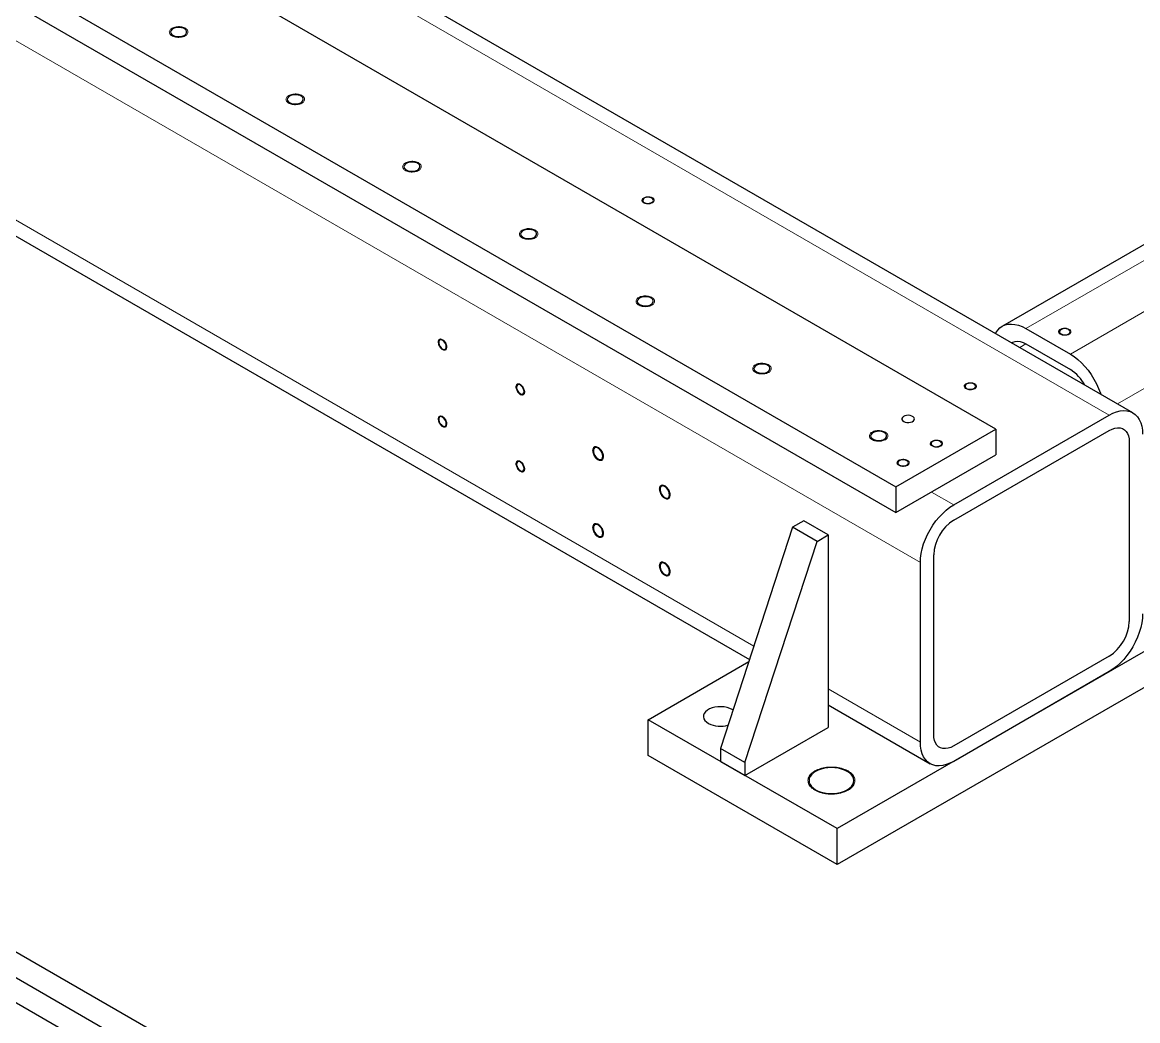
# Model space of a CAD drawing. Header units: millimetres. Extents: x 30 to 8380, y 30 to 5898.
# Drawn here: x 1686 to 2040.9, y 4391.7 to 4709.6 of the extents above; entities that cross this region are included whole.
import ezdxf

# ---------------------------------------------------------------- set-up
doc = ezdxf.new("R2010")
doc.units = ezdxf.units.MM
doc.header["$LTSCALE"] = 10

msp = doc.modelspace()

# ---------------------------------------------------------------- linework, layer by layer
at = {"color": 8, "linetype": 'Continuous', "lineweight": 18}
for p, q in [((412.5368818, 5519.330499), (2031.8114107, 4584.5432109)), ((352.4328054, 5472.385042), (1971.7073343, 4537.597754)), ((2034.4382612, 4588.0986892), (2263.3888816, 4720.269069)), ((1634.7709531, 4674.9491298), (1918.7166244, 4511.0307829)), ((2005.2949064, 4612.0969847), (2104.2898558, 4669.2455525)), ((2019.4370421, 4603.9329036), (2118.4319914, 4661.0814714)), ((2003.3255628, 4606.0596676), (2005.2959409, 4607.1971427)), ((1975.2428682, 4560.0509676), (1982.3139361, 4555.968927)), ((1942.3624029, 4497.3803655), (1971.7073343, 4480.4398972))]:
    msp.add_line(p, q, dxfattribs=at)
at = {"color": 7, "linetype": 'Continuous', "lineweight": 25}
for p, q in [((2039.3108012, 4585.2858317), (420.0362723, 5520.0731197)), ((1995.7489649, 4580.0542933), (383.5455038, 5510.7595408)), ((351.7256986, 5492.3903583), (1963.9291597, 4561.6851108)), ((351.7256986, 5484.2249502), (1963.9291597, 4553.5197027)), ((548.9571135, 5068.8120266), (2161.1605746, 4138.1067791)), ((548.9571135, 5060.6466184), (2161.1605746, 4129.941371)), ((2164.4173244, 4120.0706863), (545.1427955, 5054.8579743)), ((2231.1407537, 4747.5469439), (1997.795516, 4612.8396055)), ((2372.9904327, 4699.8475867), (1945.19083, 4452.8841329)), ((2372.9904327, 4688.4160154), (1945.19083, 4441.4525615)), ((1634.7709531, 4669.8752126), (1917.3233638, 4506.7611779)), ((2005.2949064, 4612.0969847), (2019.4370421, 4603.9329036)), ((2005.2949064, 4607.1977398), (2019.4370421, 4599.0336587)), ((1982.3139361, 4555.968927), (2031.8114107, 4584.5432109)), ((1963.9291597, 4561.6851108), (1995.7489649, 4580.0542933)), ((1982.3139361, 4551.0696821), (2031.8114107, 4579.6439661)), ((1982.3139361, 4551.0696821), (2031.8114107, 4579.6439661)), ((1995.7489649, 4580.0542933), (1995.7489649, 4571.8888852)), ((2038.1753718, 4575.9689353), (2038.1753718, 4518.8110784)), ((2038.1753718, 4575.9689353), (2038.1753718, 4518.8110784)), ((1963.9291597, 4553.5197027), (1995.7489649, 4571.8888852)), ((1963.9291597, 4561.6851108), (1963.9291597, 4553.5197027)), ((1934.5842283, 4550.8630588), (1931.0486944, 4548.8220385)), ((1942.3624029, 4546.3728142), (1934.5842283, 4550.8630588)), ((1931.0486944, 4548.8220385), (1908.067724, 4478.3975499)), ((1938.826869, 4544.3317939), (1931.0486944, 4548.8220385)), ((1938.826869, 4544.3317939), (1942.3624029, 4546.3728142)), ((1942.3624029, 4546.3728142), (1942.3624029, 4485.1322533)), ((1915.8458986, 4473.9073053), (1938.826869, 4544.3317939)), ((1975.949975, 4482.8891215), (1975.949975, 4540.0469783)), ((1975.949975, 4482.8891215), (1975.949975, 4540.0469783)), ((1971.7073343, 4480.4398972), (1971.7073343, 4537.597754)), ((2031.8114107, 4507.7883746), (1982.3139361, 4479.2140907)), ((2031.8114107, 4507.7883746), (1982.3139361, 4479.2140907)), ((1885.0867536, 4487.5814776), (1917.0942284, 4506.0589995)), ((2031.8114107, 4502.8891297), (1982.3139361, 4474.3148458)), ((1942.3624029, 4492.3064482), (1974.8145456, 4473.5722251)), ((1945.19083, 4452.8841329), (1885.0867536, 4487.5814776)), ((1885.0867536, 4476.1499063), (1885.0867536, 4487.5814776)), ((1915.8458986, 4469.8246012), (1942.3624029, 4485.1322533)), ((1945.19083, 4441.4525615), (1885.0867536, 4476.1499063)), ((1915.8458986, 4473.9073053), (1908.067724, 4478.3975499)), ((1908.067724, 4478.3975499), (1908.067724, 4474.3148458)), ((1908.067724, 4474.3148458), (1915.8458986, 4469.8246012)), ((1915.8458986, 4473.9073053), (1915.8458986, 4469.8246012)), ((1945.19083, 4441.4525615), (1945.19083, 4452.8841329))]:
    msp.add_line(p, q, dxfattribs=at)
at = {"color": 7, "linetype": 'Continuous', "lineweight": 25, "flags": 128}
for points in [[(1733.9073238, 4705.4545793), (1734.4606651, 4705.2123425), (1735.1066968, 4705.0652716), (1735.797506, 4705.0242742), (1736.4818582, 4705.0923908), (1737.1089984, 4705.2645696), (1737.6324143, 4705.5280408), (1738.0132867, 4705.8632641), (1738.2233679, 4706.2453773), (1738.2470772, 4706.646041), (1738.0826562, 4707.0355397), (1737.7422992, 4707.3849862), (1737.2512489, 4707.6684634), (1736.6459244, 4707.8649473), (1735.9712197, 4707.9598656), (1735.2771746, 4707.9461785), (1734.6152633, 4707.8249012), (1734.0345767, 4707.6050283), (1733.5781817, 4707.3028667), (1733.279927, 4706.9408264), (1733.1619327, 4706.5457582), (1733.23295, 4706.1469626), (1733.4877119, 4705.7740164), (1733.9073238, 4705.4545793)], [(1771.0304298, 4684.0238664), (1771.5837711, 4683.7816296), (1772.2298029, 4683.6345587), (1772.920612, 4683.5935612), (1773.6049642, 4683.6616779), (1774.2321044, 4683.8338567), (1774.7555203, 4684.0973279), (1775.1363927, 4684.4325511), (1775.3464739, 4684.8146644), (1775.3701832, 4685.2153281), (1775.2057622, 4685.6048268), (1774.8654052, 4685.9542732), (1774.3743549, 4686.2377505), (1773.7690304, 4686.4342344), (1773.0943257, 4686.5291526), (1772.4002807, 4686.5154656), (1771.7383694, 4686.3941883), (1771.1576828, 4686.1743153), (1770.7012877, 4685.8721537), (1770.403033, 4685.5101134), (1770.2850387, 4685.1150453), (1770.3560561, 4684.7162497), (1770.6108179, 4684.3433035), (1771.0304298, 4684.0238664)], [(1808.1535359, 4662.5931534), (1808.7068771, 4662.3509166), (1809.3529089, 4662.2038457), (1810.043718, 4662.1628483), (1810.7280703, 4662.2309649), (1811.3552104, 4662.4031437), (1811.8786264, 4662.666615), (1812.2594987, 4663.0018382), (1812.4695799, 4663.3839515), (1812.4932892, 4663.7846151), (1812.3288682, 4664.1741139), (1811.9885112, 4664.5235603), (1811.4974609, 4664.8070376), (1810.8921364, 4665.0035215), (1810.2174317, 4665.0984397), (1809.5233867, 4665.0847526), (1808.8614754, 4664.9634753), (1808.2807888, 4664.7436024), (1807.8243937, 4664.4414408), (1807.526139, 4664.0794005), (1807.4081447, 4663.6843323), (1807.4791621, 4663.2855367), (1807.7339239, 4662.9125905), (1808.1535359, 4662.5931534)], [(1883.8846721, 4652.2234434), (1884.3401194, 4652.0357192), (1884.8764762, 4651.9435377), (1885.4356197, 4651.9568882), (1885.9569582, 4652.0743241), (1886.3839966, 4652.2831193), (1886.6704585, 4652.5606475), (1886.7853014, 4652.8768344), (1886.7160804, 4653.1974162), (1886.4702965, 4653.4876528), (1886.0745842, 4653.7160926), (1885.5718252, 4653.8579806), (1885.0165012, 4653.8979411), (1884.4687901, 4653.8316436), (1883.9880449, 4653.6662727), (1883.6263619, 4653.4197487), (1883.422935, 4653.1187864), (1883.3998087, 4652.7959997), (1883.559489, 4652.4863675), (1883.8846721, 4652.2234434)], [(1845.2766419, 4641.1624405), (1845.8299831, 4640.9202037), (1846.4760149, 4640.7731328), (1847.166824, 4640.7321354), (1847.8511763, 4640.800252), (1848.4783164, 4640.9724308), (1849.0017324, 4641.235902), (1849.3826047, 4641.5711253), (1849.5926859, 4641.9532385), (1849.6163952, 4642.3539022), (1849.4519742, 4642.7434009), (1849.1116172, 4643.0928473), (1848.620567, 4643.3763246), (1848.0152424, 4643.5728085), (1847.3405377, 4643.6677268), (1846.6464927, 4643.6540397), (1845.9845814, 4643.5327624), (1845.4038948, 4643.3128895), (1844.9474997, 4643.0107279), (1844.649245, 4642.6486876), (1844.5312508, 4642.2536194), (1844.6022681, 4641.8548238), (1844.85703, 4641.4818776), (1845.2766419, 4641.1624405)], [(1882.3997479, 4619.7317275), (1882.9530891, 4619.4894908), (1883.5991209, 4619.3424198), (1884.28993, 4619.3014224), (1884.9742823, 4619.369539), (1885.6014224, 4619.5417178), (1886.1248384, 4619.8051891), (1886.5057107, 4620.1404123), (1886.7157919, 4620.5225256), (1886.7395012, 4620.9231893), (1886.5750802, 4621.312688), (1886.2347232, 4621.6621344), (1885.743673, 4621.9456117), (1885.1383484, 4622.1420956), (1884.4636438, 4622.2370138), (1883.7695987, 4622.2233268), (1883.1076874, 4622.1020495), (1882.5270008, 4621.8821765), (1882.0706058, 4621.5800149), (1881.772351, 4621.2179746), (1881.6543568, 4620.8229065), (1881.7253741, 4620.4241109), (1881.980136, 4620.0511646), (1882.3997479, 4619.7317275)], [(1995.6412225, 4610.4957429), (1995.7386885, 4610.6798164), (1996.3140401, 4611.5498049), (1997.0023313, 4612.2726473), (1997.7949064, 4612.8392535), (1998.6817984, 4613.2424982), (1999.6518541, 4613.4773103), (2000.6928744, 4613.5407368), (2001.791768, 4613.4319802), (2002.9347155, 4613.1524082), (2004.1073438, 4612.7055364), (2005.2949064, 4612.0969847)], [(2016.4671936, 4610.3825277), (2016.9226409, 4610.1948034), (2017.4589976, 4610.102622), (2018.0181412, 4610.1159725), (2018.5394797, 4610.2334084), (2018.966518, 4610.4422035), (2019.25298, 4610.7197318), (2019.3678229, 4611.0359187), (2019.2986018, 4611.3565004), (2019.0528179, 4611.646737), (2018.6571057, 4611.8751768), (2018.1543467, 4612.0170649), (2017.5990227, 4612.0570253), (2017.0513116, 4611.9907279), (2016.5705664, 4611.825357), (2016.2088834, 4611.578833), (2016.0054565, 4611.2778707), (2015.9823301, 4610.955084), (2016.1420105, 4610.6454518), (2016.4671936, 4610.3825277)], [(1820.8814579, 4606.2955109), (1820.8163258, 4606.7838324), (1820.6279876, 4607.2944367), (1820.3368527, 4607.7719918), (1819.97447, 4608.1647472), (1819.5801093, 4608.4301417), (1819.1965057, 4608.5394157), (1818.8652287, 4608.4807278), (1818.6221772, 4608.2604376), (1818.4936897, 4607.9024171), (1818.4936897, 4607.4454632), (1818.6221772, 4606.939094), (1818.8652287, 4606.4381826), (1819.1965057, 4605.9970103), (1819.5801093, 4605.6633852), (1819.97447, 4605.4734606), (1820.3368527, 4605.4478178), (1820.6279876, 4605.5892356), (1820.8163258, 4605.8823892), (1820.8814579, 4606.2955109)], [(2000.6912541, 4607.5804217), (2001.1273983, 4607.8086271), (2001.8542894, 4608.0173591), (2002.6512215, 4608.0598042), (2003.5019714, 4607.9350984), (2004.3892204, 4607.6457804), (2005.2949064, 4607.1977398)], [(2019.4370421, 4603.9329036), (2020.6246047, 4603.1703247), (2021.797233, 4602.2633086), (2022.9401805, 4601.2232615), (2024.0390741, 4600.0632626), (2025.0800944, 4598.7978996), (2026.0501501, 4597.4430851), (2026.9370421, 4596.0158567), (2027.7296172, 4594.5341627), (2028.4179084, 4593.0166362), (2028.99326, 4591.4823609), (2029.0907261, 4591.1857555)], [(1919.5228539, 4598.3010146), (1920.0761951, 4598.0587778), (1920.7222269, 4597.9117069), (1921.413036, 4597.8707095), (1922.0973883, 4597.9388261), (1922.7245285, 4598.1110049), (1923.2479444, 4598.3744762), (1923.6288168, 4598.7096994), (1923.838898, 4599.0918127), (1923.8626072, 4599.4924763), (1923.6981862, 4599.8819751), (1923.3578292, 4600.2314215), (1922.866779, 4600.5148987), (1922.2614544, 4600.7113827), (1921.5867498, 4600.8063009), (1920.8927047, 4600.7926138), (1920.2307934, 4600.6713365), (1919.6501068, 4600.4514636), (1919.1937118, 4600.149302), (1918.895457, 4599.7872617), (1918.7774628, 4599.3921935), (1918.8484801, 4598.9933979), (1919.103242, 4598.6204517), (1919.5228539, 4598.3010146)], [(1845.6301953, 4592.0083689), (1845.5650632, 4592.4966905), (1845.376725, 4593.0072948), (1845.08559, 4593.4848498), (1844.7232073, 4593.8776052), (1844.3288466, 4594.1429997), (1843.9452431, 4594.2522738), (1843.6139661, 4594.1935859), (1843.3709146, 4593.9732957), (1843.242427, 4593.6152751), (1843.242427, 4593.1583212), (1843.3709146, 4592.6519521), (1843.6139661, 4592.1510406), (1843.9452431, 4591.7098684), (1844.3288466, 4591.3762432), (1844.7232073, 4591.1863186), (1845.08559, 4591.1606758), (1845.376725, 4591.3020936), (1845.5650632, 4591.5952472), (1845.6301953, 4592.0083689)], [(1986.4151554, 4593.0338553), (1986.8706027, 4592.8461311), (1987.4069594, 4592.7539496), (1987.966103, 4592.7673001), (1988.4874415, 4592.884736), (1988.9144798, 4593.0935312), (1989.2009418, 4593.3710594), (1989.3157847, 4593.6872463), (1989.2465636, 4594.007828), (1989.0007797, 4594.2980646), (1988.6050675, 4594.5265045), (1988.1023085, 4594.6683925), (1987.5469845, 4594.708353), (1986.9992734, 4594.6420555), (1986.5185282, 4594.4766846), (1986.1568452, 4594.2301606), (1985.9534183, 4593.9291983), (1985.9302919, 4593.6064116), (1986.0899722, 4593.2967794), (1986.4151554, 4593.0338553)], [(2031.8114107, 4584.5432109), (2032.9989733, 4585.1517627), (2034.1716017, 4585.5986344), (2035.3145492, 4585.8782065), (2036.4134428, 4585.986963), (2037.4544631, 4585.9235365), (2038.4245187, 4585.6887244), (2039.3114107, 4585.2854798), (2040.1039859, 4584.7188735), (2040.7922771, 4583.9960311), (2041.3676287, 4583.1260427), (2041.8228053, 4582.1198488), (2042.1520828, 4580.990103), (2042.3513204, 4579.7510125), (2042.4180125, 4578.4181596)], [(1820.8814579, 4581.7992865), (1820.8163258, 4582.2876081), (1820.6279876, 4582.7982124), (1820.3368527, 4583.2757674), (1819.97447, 4583.6685228), (1819.5801093, 4583.9339173), (1819.1965057, 4584.0431914), (1818.8652287, 4583.9845035), (1818.6221772, 4583.7642133), (1818.4936897, 4583.4061927), (1818.4936897, 4582.9492388), (1818.6221772, 4582.4428697), (1818.8652287, 4581.9419582), (1819.1965057, 4581.500786), (1819.5801093, 4581.1671608), (1819.97447, 4580.9772362), (1820.3368527, 4580.9515934), (1820.6279876, 4581.0930112), (1820.8163258, 4581.3861648), (1820.8814579, 4581.7992865)], [(1966.4040335, 4582.5035176), (1966.8837098, 4582.2991479), (1967.4464238, 4582.1854787), (1968.042176, 4582.1726101), (1968.6180311, 4582.2616855), (1969.1228219, 4582.4447902), (1969.5116954, 4582.7056546), (1969.7500987, 4583.0210997), (1969.8168485, 4583.3630967), (1969.7060137, 4583.7012578), (1969.4274426, 4584.005536), (1969.0058874, 4584.2488946), (1968.4788052, 4584.4097103), (1967.8930294, 4584.4736938), (1967.300609, 4584.43516), (1966.7541829, 4584.2975327), (1966.3023036, 4584.0730408), (1965.9851225, 4583.7816313), (1965.8308226, 4583.4491972), (1965.8531141, 4583.1052768), (1966.0500163, 4582.7804289), (1966.4040335, 4582.5035176)], [(1956.6459599, 4576.8703017), (1957.1993011, 4576.6280649), (1957.8453329, 4576.480994), (1958.536142, 4576.4399965), (1959.2204943, 4576.5081132), (1959.8476345, 4576.680292), (1960.3710504, 4576.9437632), (1960.7519228, 4577.2789865), (1960.962004, 4577.6610997), (1960.9857133, 4578.0617634), (1960.8212922, 4578.4512621), (1960.4809352, 4578.8007085), (1959.989885, 4579.0841858), (1959.3845605, 4579.2806697), (1958.7098558, 4579.375588), (1958.0158107, 4579.3619009), (1957.3538994, 4579.2406236), (1956.7732128, 4579.0207507), (1956.3168178, 4578.7185891), (1956.018563, 4578.3565487), (1955.9005688, 4577.9614806), (1955.9715861, 4577.562685), (1956.226348, 4577.1897388), (1956.6459599, 4576.8703017)], [(2031.8114107, 4579.6439661), (2032.7170968, 4580.0920066), (2033.6043458, 4580.3813246), (2034.4550957, 4580.5060304), (2035.2520278, 4580.4635853), (2035.9789189, 4580.2548534), (2036.6209716, 4579.8840838), (2037.1651154, 4579.3588243), (2037.6002733, 4578.6897678), (2037.9175866, 4577.8905342), (2038.1105958, 4576.9773938), (2038.1753718, 4575.9689353)], [(2031.8114107, 4579.6439661), (2032.7170968, 4580.0920066), (2033.6043458, 4580.3813246), (2034.4550957, 4580.5060304), (2035.2520278, 4580.4635853), (2035.9789189, 4580.2548534), (2036.6209716, 4579.8840838), (2037.1651154, 4579.3588243), (2037.6002733, 4578.6897678), (2037.9175866, 4577.8905342), (2038.1105958, 4576.9773938), (2038.1753718, 4575.9689353)], [(1975.631777, 4574.7680508), (1976.0872243, 4574.5803266), (1976.623581, 4574.4881451), (1977.1827246, 4574.5014956), (1977.7040631, 4574.6189315), (1978.1311014, 4574.8277267), (1978.4175634, 4575.1052549), (1978.5324063, 4575.4214418), (1978.4631852, 4575.7420235), (1978.2174013, 4576.0322601), (1977.8216891, 4576.2607), (1977.3189301, 4576.402588), (1976.763606, 4576.4425485), (1976.215895, 4576.376251), (1975.7351498, 4576.2108801), (1975.3734668, 4575.9643561), (1975.1700399, 4575.6633938), (1975.1469135, 4575.3406071), (1975.3065938, 4575.0309749), (1975.631777, 4574.7680508)], [(1870.679453, 4571.4236841), (1870.6126966, 4571.973666), (1870.418359, 4572.5518548), (1870.113708, 4573.106876), (1869.7258132, 4573.5894135), (1869.2891407, 4573.9565917), (1868.8424907, 4574.1757853), (1868.4255501, 4574.2275179), (1868.0753659, 4574.1071928), (1867.8230535, 4573.8255015), (1867.691032, 4573.4074734), (1867.691032, 4572.8902523), (1867.8230535, 4572.3197954), (1868.0753659, 4571.7467904), (1868.4255501, 4571.2221512), (1868.8424907, 4570.7924945), (1869.2891407, 4570.495997), (1869.7258132, 4570.3590038), (1870.113708, 4570.3936874), (1870.418359, 4570.5969661), (1870.6126966, 4570.9507776), (1870.679453, 4571.4236841)], [(1845.6301953, 4567.5121445), (1845.5650632, 4568.0004661), (1845.376725, 4568.5110704), (1845.08559, 4568.9886255), (1844.7232073, 4569.3813808), (1844.3288466, 4569.6467754), (1843.9452431, 4569.7560494), (1843.6139661, 4569.6973615), (1843.3709146, 4569.4770713), (1843.242427, 4569.1190507), (1843.242427, 4568.6620969), (1843.3709146, 4568.1557277), (1843.6139661, 4567.6548163), (1843.9452431, 4567.213644), (1844.3288466, 4566.8800189), (1844.7232073, 4566.6900942), (1845.08559, 4566.6644514), (1845.376725, 4566.8058693), (1845.5650632, 4567.0990229), (1845.6301953, 4567.5121445)], [(1965.0251753, 4568.64499), (1965.4806226, 4568.4572657), (1966.0169793, 4568.3650842), (1966.5761229, 4568.3784348), (1967.0974614, 4568.4958706), (1967.5244997, 4568.7046658), (1967.8109616, 4568.9821941), (1967.9258046, 4569.298381), (1967.8565835, 4569.6189627), (1967.6107996, 4569.9091993), (1967.2150874, 4570.1376391), (1966.7123284, 4570.2795271), (1966.1570043, 4570.3194876), (1965.6092932, 4570.2531902), (1965.1285481, 4570.0878192), (1964.7668651, 4569.8412953), (1964.5634382, 4569.5403329), (1964.5403118, 4569.2175462), (1964.6999921, 4568.9079141), (1965.0251753, 4568.64499)], [(1891.8926564, 4559.1775625), (1891.8259, 4559.7275443), (1891.6315625, 4560.3057331), (1891.3269115, 4560.8607543), (1890.9390166, 4561.3432918), (1890.5023441, 4561.7104701), (1890.0556941, 4561.9296636), (1889.6387536, 4561.9813962), (1889.2885694, 4561.8610711), (1889.036257, 4561.5793798), (1888.9042354, 4561.1613517), (1888.9042354, 4560.6441306), (1889.036257, 4560.0736737), (1889.2885694, 4559.5006687), (1889.6387536, 4558.9760296), (1890.0556941, 4558.5463728), (1890.5023441, 4558.2498753), (1890.9390166, 4558.1128821), (1891.3269115, 4558.1475658), (1891.6315625, 4558.3508444), (1891.8259, 4558.7046559), (1891.8926564, 4559.1775625)], [(1971.7073343, 4537.597754), (1971.7740264, 4539.007608), (1971.973264, 4540.4767333), (1972.3025415, 4541.9866548), (1972.7577181, 4543.5183844), (1973.3330697, 4545.0526596), (1974.0213609, 4546.5701861), (1974.8139361, 4548.0518802), (1975.7008281, 4549.4791085), (1976.6708837, 4550.833923), (1977.711904, 4552.0992861), (1978.8107976, 4553.259285), (1979.9537451, 4554.2993321), (1981.1263735, 4555.2063482), (1982.3139361, 4555.968927)], [(1870.679453, 4546.9274598), (1870.6126966, 4547.4774416), (1870.418359, 4548.0556305), (1870.113708, 4548.6106517), (1869.7258132, 4549.0931892), (1869.2891407, 4549.4603674), (1868.8424907, 4549.6795609), (1868.4255501, 4549.7312935), (1868.0753659, 4549.6109684), (1867.8230535, 4549.3292771), (1867.691032, 4548.9112491), (1867.691032, 4548.3940279), (1867.8230535, 4547.823571), (1868.0753659, 4547.250566), (1868.4255501, 4546.7259269), (1868.8424907, 4546.2962701), (1869.2891407, 4545.9997726), (1869.7258132, 4545.8627794), (1870.113708, 4545.8974631), (1870.418359, 4546.1007417), (1870.6126966, 4546.4545532), (1870.679453, 4546.9274598)], [(1891.8926564, 4534.6813381), (1891.8259, 4535.2313199), (1891.6315625, 4535.8095088), (1891.3269115, 4536.36453), (1890.9390166, 4536.8470675), (1890.5023441, 4537.2142457), (1890.0556941, 4537.4334393), (1889.6387536, 4537.4851718), (1889.2885694, 4537.3648468), (1889.036257, 4537.0831554), (1888.9042354, 4536.6651274), (1888.9042354, 4536.1479062), (1889.036257, 4535.5774494), (1889.2885694, 4535.0044444), (1889.6387536, 4534.4798052), (1890.0556941, 4534.0501484), (1890.5023441, 4533.7536509), (1890.9390166, 4533.6166578), (1891.3269115, 4533.6513414), (1891.6315625, 4533.8546201), (1891.8259, 4534.2084315), (1891.8926564, 4534.6813381)], [(2042.4180125, 4521.2603028), (2042.3513204, 4519.8504488), (2042.1520828, 4518.3813235), (2041.8228053, 4516.871402), (2041.3676287, 4515.3396724), (2040.7922771, 4513.8053971), (2040.1039859, 4512.2878706), (2039.3114107, 4510.8061766), (2038.4245187, 4509.3789482), (2037.4544631, 4508.0241337), (2036.4134428, 4506.7587707), (2035.3145492, 4505.5987718), (2034.1716017, 4504.5587247), (2032.9989733, 4503.6517086), (2031.8114107, 4502.8891297)], [(1912.0729079, 4490.6713148), (1911.868423, 4490.7960846), (1911.1053323, 4491.1618901), (1910.2387994, 4491.4405213), (1909.2983332, 4491.6224896), (1908.3159601, 4491.7015983), (1907.3251336, 4491.6751536), (1906.3595952, 4491.5440558), (1905.452225, 4491.3127694), (1904.6339225, 4490.9891707), (1903.9325539, 4490.5842792), (1903.3720037, 4490.1118833), (1902.9713606, 4489.5880696), (1902.744268, 4489.0306761), (1902.6984593, 4488.4586841), (1902.8354945, 4487.8915722), (1903.150707, 4487.3486526), (1903.6333626, 4486.8484139), (1904.2670251, 4486.407891)], [(1982.3139361, 4479.2140907), (1981.40825, 4478.7660501), (1980.521001, 4478.4767321), (1979.6702511, 4478.3520263), (1978.873319, 4478.3944714), (1978.1464279, 4478.6032034), (1977.5043752, 4478.973973), (1976.9602314, 4479.4992324), (1976.5250735, 4480.168289), (1976.2077602, 4480.9675225), (1976.014751, 4481.880663), (1975.949975, 4482.8891215)], [(1982.3139361, 4479.2140907), (1981.40825, 4478.7660501), (1980.521001, 4478.4767321), (1979.6702511, 4478.3520263), (1978.873319, 4478.3944714), (1978.1464279, 4478.6032034), (1977.5043752, 4478.973973), (1976.9602314, 4479.4992324), (1976.5250735, 4480.168289), (1976.2077602, 4480.9675225), (1976.014751, 4481.880663), (1975.949975, 4482.8891215)], [(1982.3139361, 4474.3148458), (1981.1263735, 4473.7062941), (1979.9537451, 4473.2594224), (1978.8107976, 4472.9798503), (1977.711904, 4472.8710937), (1976.6708837, 4472.9345203), (1975.7008281, 4473.1693323), (1974.8139361, 4473.572577), (1974.0213609, 4474.1391832), (1973.3330697, 4474.8620257), (1972.7577181, 4475.7320141), (1972.3025415, 4476.7382079), (1971.973264, 4477.8679537), (1971.7740264, 4479.1070442), (1971.7073343, 4480.4398972)], [(1938.3849273, 4465.2833311), (1939.2350932, 4464.8641566), (1940.1883808, 4464.5269193), (1941.221317, 4464.2799231), (1942.3084675, 4464.12925), (1943.4230631, 4464.07861), (1944.5376587, 4464.12925), (1945.6248092, 4464.2799231), (1946.6577454, 4464.5269193), (1947.611033, 4464.8641566), (1948.4611989, 4465.2833311), (1949.1873092, 4465.7741214), (1949.7714846, 4466.3244426), (1950.1993408, 4466.920744), (1950.4603425, 4467.5483427), (1950.5480631, 4468.191785), (1950.4603425, 4468.8352273), (1950.1993408, 4469.4628259), (1949.7714846, 4470.0591273), (1949.1873092, 4470.6094486), (1948.4611989, 4471.1002389), (1947.611033, 4471.5194134), (1946.6577454, 4471.8566507), (1945.6248092, 4472.1036468), (1944.5376587, 4472.2543199), (1943.4230631, 4472.3049599), (1942.3084675, 4472.2543199), (1941.221317, 4472.1036468), (1940.1883808, 4471.8566507), (1939.2350932, 4471.5194134), (1938.3849273, 4471.1002389), (1937.658817, 4470.6094486), (1937.0746416, 4470.0591273), (1936.6467854, 4469.4628259), (1936.3857837, 4468.8352273), (1936.2980631, 4468.191785), (1936.3857837, 4467.5483427), (1936.6467854, 4466.920744), (1937.0746416, 4466.3244426), (1937.658817, 4465.7741214), (1938.3849273, 4465.2833311)]]:
    msp.add_lwpolyline(points, dxfattribs=at)
at = {"color": 7, "linetype": 'Continuous', "lineweight": 25}
for centre, radius, start, end in [((2012.4796903, 4587.9256388), 13.1069771, 28.109395716, 57.939608079), ((1989.7133594, 4539.4491539), 13.7763617, 122.487128043, 177.512871811), ((1989.7133594, 4539.4491539), 13.7763617, 122.487128043, 177.512871811), ((2024.4119874, 4519.4089029), 13.7763617, 302.487128043, 357.512871811), ((2024.4119874, 4519.4089029), 13.7763617, 302.487128043, 357.512871811), ((1908.1031312, 4493.9501355), 8.461747, 243.041383595, 286.413450366)]:
    msp.add_arc(centre, radius, start, end, dxfattribs=at)
at = {"color": 7, "linetype": 'Continuous', "lineweight": 18}
for points, knots in [([(1737.8306389, 4705.2708875), (1737.2375704, 4705.0048122), (1736.5474194, 4704.8324024), (1735.8046784, 4704.7644911), (1735.0560164, 4704.8053454), (1734.3484746, 4704.9523983), (1733.7265105, 4705.1964099), (1733.2292044, 4705.5220482), (1732.8878038, 4705.9088519), (1732.7237602, 4706.3325169), (1732.7473811, 4706.7664227), (1732.9571822, 4707.1833054), (1733.3399811, 4707.5569708), (1733.871725, 4707.86394), (1734.5190024, 4708.084925), (1735.2411427, 4708.2060407), (1735.9927711, 4708.2196767), (1736.7266599, 4708.1249764), (1737.3966963, 4707.92789), (1737.9607793, 4707.6408013), (1738.3834657, 4707.281749), (1738.6381964, 4706.8732939), (1738.7089658, 4706.4411005), (1738.5913272, 4706.0123252), (1738.2926722, 4705.6139096), (1737.8317665, 4705.2708875), (1737.9965162, 4705.3809606), (1737.8317665, 4705.2708875)], [0, 0, 0, 0, 0.0399545181, 0.0799564132, 0.1199583082, 0.1599602033, 0.1999620984, 0.2399639935, 0.2799658886, 0.3199677836, 0.3599696787, 0.3999715738, 0.4399734689, 0.479975364, 0.519977259, 0.5599791541, 0.5999810492, 0.6399829443, 0.6799848394, 0.7199867344, 0.7599886295, 0.7999905246, 0.8399924197, 0.8799943148, 0.9199962098, 0.9599981049, 1, 1, 1, 1]), ([(1774.9547958, 4683.8401745), (1774.3606764, 4683.5740993), (1773.6705255, 4683.4016895), (1772.9277844, 4683.3337781), (1772.1791224, 4683.3746324), (1771.4715806, 4683.5216853), (1770.8496165, 4683.765697), (1770.3523104, 4684.0913352), (1770.0109098, 4684.478139), (1769.8468662, 4684.901804), (1769.8704871, 4685.3357098), (1770.0802883, 4685.7525925), (1770.4630871, 4686.1262578), (1770.994831, 4686.433227), (1771.6421085, 4686.6542121), (1772.3642487, 4686.7753277), (1773.1158771, 4686.7889638), (1773.8497659, 4686.6942634), (1774.5198023, 4686.4971771), (1775.0838853, 4686.2100883), (1775.5065717, 4685.8510361), (1775.7613024, 4685.4425809), (1775.8320718, 4685.0103876), (1775.7144332, 4684.5816123), (1775.4157782, 4684.1831966), (1774.9548725, 4683.8401745), (1775.1196222, 4683.9502477), (1774.9548725, 4683.8401745)], [0, 0, 0, 0, 0.0399969078, 0.0799970366, 0.1199971655, 0.1599972943, 0.1999974231, 0.239997552, 0.2799976808, 0.3199978097, 0.3599979385, 0.3999980674, 0.4399981962, 0.479998325, 0.5199984539, 0.5599985827, 0.5999987116, 0.6399988404, 0.6799989693, 0.7199990981, 0.7599992269, 0.7999993558, 0.8399994846, 0.8799996135, 0.9199997423, 0.9599998712, 1, 1, 1, 1]), ([(1812.0777607, 4662.4094616), (1811.4837824, 4662.1433864), (1810.7936315, 4661.9709765), (1810.0508904, 4661.9030652), (1809.3022284, 4661.9439195), (1808.5946866, 4662.0909724), (1807.9727226, 4662.3349841), (1807.4754164, 4662.6606223), (1807.1340158, 4663.047426), (1806.9699723, 4663.471091), (1806.9935931, 4663.9049968), (1807.2033943, 4664.3218796), (1807.5861931, 4664.6955449), (1808.117937, 4665.0025141), (1808.7652145, 4665.2234992), (1809.4873548, 4665.3446148), (1810.2389831, 4665.3582508), (1810.9728719, 4665.2635505), (1811.6429083, 4665.0664641), (1812.2069914, 4664.7793754), (1812.6296777, 4664.4203232), (1812.8844084, 4664.011868), (1812.9551778, 4663.5796746), (1812.8375392, 4663.1508993), (1812.5388842, 4662.7524837), (1812.0779785, 4662.4094616), (1812.2427282, 4662.5195347), (1812.0779785, 4662.4094616)], [0, 0, 0, 0, 0.0399912129, 0.0799915791, 0.1199919452, 0.1599923113, 0.1999926774, 0.2399930436, 0.2799934097, 0.3199937758, 0.3599941419, 0.3999945081, 0.4399948742, 0.4799952403, 0.5199956065, 0.5599959726, 0.5999963387, 0.6399967048, 0.679997071, 0.7199974371, 0.7599978032, 0.7999981694, 0.8399985355, 0.8799989016, 0.9199992677, 0.9599996339, 1, 1, 1, 1]), ([(1886.5001202, 4652.1009822), (1886.0212909, 4651.8966124), (1885.4585769, 4651.7829432), (1884.8628247, 4651.7700746), (1884.2869696, 4651.85915), (1883.7821788, 4652.0422548), (1883.3933052, 4652.3031191), (1883.154902, 4652.6185642), (1883.0881522, 4652.9605612), (1883.198987, 4653.2987224), (1883.4775581, 4653.6030005), (1883.8991133, 4653.8463591), (1884.4261955, 4654.0071748), (1885.0119713, 4654.0711583), (1885.6043917, 4654.0326245), (1886.1508178, 4653.8949972), (1886.6026971, 4653.6705053), (1886.9198782, 4653.3790958), (1887.0741781, 4653.0466617), (1887.0518866, 4652.7027413), (1886.8549844, 4652.3778934), (1886.5009672, 4652.1009822), (1886.6297315, 4652.1894867), (1886.5009672, 4652.1009822)], [0, 0, 0, 0, 0.0475672158, 0.095188855, 0.1428104942, 0.1904321334, 0.2380537727, 0.2856754119, 0.3332970511, 0.3809186903, 0.4285403295, 0.4761619687, 0.5237836079, 0.5714052471, 0.6190268863, 0.6666485255, 0.7142701647, 0.761891804, 0.8095134432, 0.8571350824, 0.9047567216, 0.9523783608, 1, 1, 1, 1]), ([(1849.2007256, 4640.9787487), (1848.6068884, 4640.7126734), (1847.9167375, 4640.5402636), (1847.1739964, 4640.4723523), (1846.4253344, 4640.5132066), (1845.7177927, 4640.6602595), (1845.0958286, 4640.9042711), (1844.5985224, 4641.2299093), (1844.2571219, 4641.6167131), (1844.0930783, 4642.0403781), (1844.1166991, 4642.4742839), (1844.3265003, 4642.8911666), (1844.7092991, 4643.264832), (1845.241043, 4643.5718012), (1845.8883205, 4643.7927862), (1846.6104608, 4643.9139019), (1847.3620891, 4643.9275379), (1848.0959779, 4643.8328375), (1848.7660143, 4643.6357512), (1849.3300974, 4643.3486625), (1849.7527837, 4642.9896102), (1850.0075144, 4642.5811551), (1850.0782838, 4642.1489617), (1849.9606452, 4641.7201864), (1849.6619902, 4641.3217708), (1849.2010845, 4640.9787487), (1849.3658342, 4641.0888218), (1849.2010845, 4640.9787487)], [0, 0, 0, 0, 0.0399855185, 0.0799861219, 0.1199867253, 0.1599873287, 0.1999879321, 0.2399885355, 0.2799891389, 0.3199897423, 0.3599903457, 0.3999909491, 0.4399915525, 0.4799921559, 0.5199927593, 0.5599933627, 0.599993966, 0.6399945694, 0.6799951728, 0.7199957762, 0.7599963796, 0.799996983, 0.8399975864, 0.8799981898, 0.9199987932, 0.9599993966, 1, 1, 1, 1]), ([(1886.3236904, 4619.5480357), (1885.7299944, 4619.2819605), (1885.0398435, 4619.1095507), (1884.2971024, 4619.0416393), (1883.5484404, 4619.0824936), (1882.8408987, 4619.2295465), (1882.2189346, 4619.4735582), (1881.7216284, 4619.7991964), (1881.3802279, 4620.1860002), (1881.2161843, 4620.6096652), (1881.2398051, 4621.043571), (1881.4496063, 4621.4604537), (1881.8324051, 4621.834119), (1882.364149, 4622.1410882), (1883.0114265, 4622.3620733), (1883.7335668, 4622.4831889), (1884.4851951, 4622.496825), (1885.2190839, 4622.4021246), (1885.8891203, 4622.2050382), (1886.4532034, 4621.9179495), (1886.8758897, 4621.5588973), (1887.1306205, 4621.1504421), (1887.2013899, 4620.7182488), (1887.0837512, 4620.2894735), (1886.7850963, 4619.8910578), (1886.3241905, 4619.5480357), (1886.4889403, 4619.6581089), (1886.3241905, 4619.5480357)], [0, 0, 0, 0, 0.0399798246, 0.0799806652, 0.1199815058, 0.1599823465, 0.1999831871, 0.2399840278, 0.2799848684, 0.3199857091, 0.3599865497, 0.3999873903, 0.439988231, 0.4799890716, 0.5199899123, 0.5599907529, 0.5999915936, 0.6399924342, 0.6799932749, 0.7199941155, 0.7599949561, 0.7999957968, 0.8399966374, 0.8799974781, 0.9199983187, 0.9599991594, 1, 1, 1, 1]), ([(2019.0823078, 4610.2600665), (2018.6038124, 4610.0556967), (2018.0410983, 4609.9420275), (2017.4453462, 4609.9291589), (2016.8694911, 4610.0182343), (2016.3647003, 4610.201339), (2015.9758267, 4610.4622034), (2015.7374235, 4610.7776485), (2015.6706737, 4611.1196455), (2015.7815085, 4611.4578067), (2016.0600796, 4611.7620848), (2016.4816347, 4612.0054434), (2017.008717, 4612.1662591), (2017.5944927, 4612.2302426), (2018.1869132, 4612.1917088), (2018.7333393, 4612.0540815), (2019.1852186, 4611.8295896), (2019.5023996, 4611.5381801), (2019.6566995, 4611.205746), (2019.6344081, 4610.8618256), (2019.4375059, 4610.5369777), (2019.0834887, 4610.2600665), (2019.2122529, 4610.3485709), (2019.0834887, 4610.2600665)], [0, 0, 0, 0, 0.0475467963, 0.0951694565, 0.1427921167, 0.1904147769, 0.2380374371, 0.2856600972, 0.3332827574, 0.3809054176, 0.4285280778, 0.476150738, 0.5237733982, 0.5713960583, 0.6190187185, 0.6666413787, 0.7142640389, 0.7618866991, 0.8095093593, 0.8571320194, 0.9047546796, 0.9523773398, 1, 1, 1, 1]), ([(1821.0935593, 4606.1730496), (1821.0307604, 4605.7279611), (1820.8478545, 4605.3949621), (1820.5611241, 4605.203641), (1820.1960466, 4605.1709976), (1819.7850607, 4605.2999323), (1819.3646843, 4605.5789888), (1818.9722696, 4605.9833716), (1818.6426845, 4606.4771496), (1818.405214, 4607.0164485), (1818.2809584, 4607.5533491), (1818.2809584, 4608.0401454), (1818.405214, 4608.4335836), (1818.6426845, 4608.6987048), (1818.9722696, 4608.811952), (1819.3646843, 4608.7632625), (1819.7850607, 4608.5569627), (1820.1960466, 4608.2113832), (1820.5611241, 4607.7572302), (1820.8478545, 4607.2348573), (1821.0307604, 4606.6906796), (1821.0935899, 4606.1730496), (1821.0813166, 4606.3429998), (1821.0935899, 4606.1730496)], [0, 0, 0, 0, 0.0476188017, 0.0952378616, 0.1428569215, 0.1904759814, 0.2380950413, 0.2857141013, 0.3333331612, 0.3809522211, 0.428571281, 0.4761903409, 0.5238094008, 0.5714284608, 0.6190475207, 0.6666665806, 0.7142856405, 0.7619047004, 0.8095237603, 0.8571428203, 0.9047618802, 0.9523809401, 1, 1, 1, 1]), ([(1923.4466553, 4598.1173228), (1922.8531004, 4597.8512476), (1922.1629495, 4597.6788377), (1921.4202085, 4597.6109264), (1920.6715465, 4597.6517807), (1919.9640047, 4597.7988336), (1919.3420406, 4598.0428452), (1918.8447345, 4598.3684835), (1918.5033339, 4598.7552872), (1918.3392903, 4599.1789522), (1918.3629112, 4599.612858), (1918.5727123, 4600.0297407), (1918.9555111, 4600.4034061), (1919.487255, 4600.7103753), (1920.1345325, 4600.9313604), (1920.8566728, 4601.052476), (1921.6083011, 4601.066112), (1922.3421899, 4600.9714117), (1923.0122263, 4600.7743253), (1923.5763094, 4600.4872366), (1923.9989958, 4600.1281844), (1924.2537265, 4599.7197292), (1924.3244959, 4599.2875358), (1924.2068572, 4598.8587605), (1923.9082023, 4598.4603449), (1923.4472965, 4598.1173228), (1923.6120463, 4598.2273959), (1923.4472965, 4598.1173228)], [0, 0, 0, 0, 0.039974131, 0.0799752089, 0.1199762868, 0.1599773647, 0.1999784425, 0.2399795204, 0.2799805983, 0.3199816761, 0.359982754, 0.3999838319, 0.4399849098, 0.4799859876, 0.5199870655, 0.5599881434, 0.5999892213, 0.6399902991, 0.679991377, 0.7199924549, 0.7599935328, 0.7999946106, 0.8399956885, 0.8799967664, 0.9199978443, 0.9599989221, 1, 1, 1, 1]), ([(1845.8414078, 4591.8859077), (1845.7794978, 4591.4408191), (1845.5965918, 4591.1078201), (1845.3098615, 4590.916499), (1844.944784, 4590.8838556), (1844.533798, 4591.0127903), (1844.1134216, 4591.2918468), (1843.7210069, 4591.6962297), (1843.3914218, 4592.1900077), (1843.1539513, 4592.7293065), (1843.0296958, 4593.2662071), (1843.0296958, 4593.7530035), (1843.1539513, 4594.1464416), (1843.3914218, 4594.4115629), (1843.7210069, 4594.52481), (1844.1134216, 4594.4761205), (1844.533798, 4594.2698207), (1844.944784, 4593.9242412), (1845.3098615, 4593.4700883), (1845.5965918, 4592.9477154), (1845.7794978, 4592.4035377), (1845.8423273, 4591.8859077), (1845.830054, 4592.0558579), (1845.8423273, 4591.8859077)], [0, 0, 0, 0, 0.0476117291, 0.0952311426, 0.1428505562, 0.1904699697, 0.2380893833, 0.2857087968, 0.3333282104, 0.3809476239, 0.4285670375, 0.476186451, 0.5238058645, 0.5714252781, 0.6190446916, 0.6666641052, 0.7142835187, 0.7619029323, 0.8095223458, 0.8571417594, 0.9047611729, 0.9523805865, 1, 1, 1, 1]), ([(1989.030838, 4592.9113941), (1988.5517742, 4592.7070243), (1987.9890601, 4592.5933551), (1987.393308, 4592.5804865), (1986.8174529, 4592.6695619), (1986.3126621, 4592.8526667), (1985.9237885, 4593.113531), (1985.6853853, 4593.4289761), (1985.6186355, 4593.7709731), (1985.7294703, 4594.1091343), (1986.0080414, 4594.4134124), (1986.4295965, 4594.656771), (1986.9566788, 4594.8175867), (1987.5424545, 4594.8815702), (1988.134875, 4594.8430364), (1988.6813011, 4594.7054091), (1989.1331804, 4594.4809172), (1989.4503614, 4594.1895077), (1989.6046613, 4593.8570736), (1989.5823699, 4593.5131532), (1989.3854677, 4593.1883053), (1989.0314505, 4592.9113941), (1989.1602147, 4592.9998986), (1989.0314505, 4592.9113941)], [0, 0, 0, 0, 0.0475815672, 0.0952024889, 0.1428234105, 0.1904443322, 0.2380652538, 0.2856861754, 0.3333070971, 0.3809280187, 0.4285489403, 0.476169862, 0.5237907836, 0.5714117053, 0.6190326269, 0.6666535485, 0.7142744702, 0.7618953918, 0.8095163134, 0.8571372351, 0.9047581567, 0.9523790784, 1, 1, 1, 1]), ([(1821.0935593, 4581.6768253), (1821.0307604, 4581.2317367), (1820.8478545, 4580.8987377), (1820.5611241, 4580.7074166), (1820.1960466, 4580.6747732), (1819.7850607, 4580.8037079), (1819.3646843, 4581.0827644), (1818.9722696, 4581.4871473), (1818.6426845, 4581.9809253), (1818.405214, 4582.5202241), (1818.2809584, 4583.0571247), (1818.2809584, 4583.5439211), (1818.405214, 4583.9373592), (1818.6426845, 4584.2024805), (1818.9722696, 4584.3157276), (1819.3646843, 4584.2670381), (1819.7850607, 4584.0607383), (1820.1960466, 4583.7151588), (1820.5611241, 4583.2610059), (1820.8478545, 4582.738633), (1821.0307604, 4582.1944553), (1821.0935899, 4581.6768253), (1821.0813166, 4581.8467755), (1821.0935899, 4581.6768253)], [0, 0, 0, 0, 0.0476188017, 0.0952378616, 0.1428569215, 0.1904759814, 0.2380950413, 0.2857141013, 0.3333331612, 0.3809522211, 0.428571281, 0.4761903409, 0.5238094008, 0.5714284608, 0.6190475207, 0.6666665806, 0.7142856405, 0.7619047004, 0.8095237603, 0.8571428203, 0.9047618802, 0.9523809401, 1, 1, 1, 1]), ([(1960.5696201, 4576.6866099), (1959.9762064, 4576.4205346), (1959.2860555, 4576.2481248), (1958.5433145, 4576.1802135), (1957.7946525, 4576.2210678), (1957.0871107, 4576.3681207), (1956.4651466, 4576.6121323), (1955.9678405, 4576.9377705), (1955.6264399, 4577.3245743), (1955.4623963, 4577.7482393), (1955.4860172, 4578.1821451), (1955.6958183, 4578.5990278), (1956.0786172, 4578.9726932), (1956.610361, 4579.2796624), (1957.2576385, 4579.5006474), (1957.9797788, 4579.621763), (1958.7314071, 4579.6353991), (1959.465296, 4579.5406987), (1960.1353323, 4579.3436124), (1960.6994154, 4579.0565237), (1961.1221018, 4578.6974714), (1961.3768325, 4578.2890163), (1961.4476019, 4577.8568229), (1961.3299633, 4577.4280476), (1961.0313083, 4577.029632), (1960.5704025, 4576.6866099), (1960.7351523, 4576.796683), (1960.5704025, 4576.6866099)], [0, 0, 0, 0, 0.039968438, 0.079969753, 0.1199710681, 0.1599723832, 0.1999736983, 0.2399750134, 0.2799763285, 0.3199776436, 0.3599789586, 0.3999802737, 0.4399815888, 0.4799829039, 0.519984219, 0.5599855341, 0.5999868491, 0.6399881642, 0.6799894793, 0.7199907944, 0.7599921095, 0.7999934246, 0.8399947397, 0.8799960547, 0.9199973698, 0.9599986849, 1, 1, 1, 1]), ([(1978.2471657, 4574.6455896), (1977.7683958, 4574.4412198), (1977.2056817, 4574.3275506), (1976.6099296, 4574.314682), (1976.0340745, 4574.4037574), (1975.5292837, 4574.5868622), (1975.1404101, 4574.8477265), (1974.9020069, 4575.1631716), (1974.8352571, 4575.5051686), (1974.9460918, 4575.8433298), (1975.2246629, 4576.1476079), (1975.6462181, 4576.3909665), (1976.1733004, 4576.5517822), (1976.7590761, 4576.6157657), (1977.3514966, 4576.5772319), (1977.8979227, 4576.4396046), (1978.349802, 4576.2151127), (1978.666983, 4575.9237032), (1978.8212829, 4575.5912691), (1978.7989915, 4575.2473487), (1978.6020893, 4574.9225008), (1978.2480721, 4574.6455896), (1978.3768363, 4574.7340941), (1978.2480721, 4574.6455896)], [0, 0, 0, 0, 0.0475635856, 0.0951854063, 0.1428072271, 0.1904290478, 0.2380508685, 0.2856726892, 0.3332945099, 0.3809163306, 0.4285381514, 0.4761599721, 0.5237817928, 0.5714036135, 0.6190254342, 0.666647255, 0.7142690757, 0.7618908964, 0.8095127171, 0.8571345378, 0.9047563586, 0.9523781793, 1, 1, 1, 1]), ([(1870.9445, 4571.2706076), (1870.8790644, 4570.7577007), (1870.6872655, 4570.3585203), (1870.383446, 4570.1026719), (1869.9901388, 4570.0091304), (1869.5365139, 4570.0848335), (1869.0562144, 4570.3241667), (1868.584862, 4570.7093795), (1868.1574147, 4571.2119027), (1867.8055743, 4571.7944663), (1867.5554352, 4572.4138643), (1867.4255492, 4573.0241587), (1867.4255492, 4573.5800869), (1867.5554352, 4574.0404181), (1867.8055743, 4574.3710116), (1868.1574147, 4574.547349), (1868.584862, 4574.556352), (1869.0562144, 4574.397353), (1869.5365139, 4574.0821441), (1869.9901388, 4573.634103), (1870.383446, 4573.0864588), (1870.6872655, 4572.4798278), (1870.8790644, 4571.8592011), (1870.944618, 4571.2706076), (1870.9318443, 4571.4638628), (1870.944618, 4571.2706076)], [0, 0, 0, 0, 0.0434775672, 0.0869558596, 0.130434152, 0.1739124444, 0.2173907368, 0.2608690292, 0.3043473216, 0.347825614, 0.3913039064, 0.4347821988, 0.4782604912, 0.5217387836, 0.565217076, 0.6086953684, 0.6521736608, 0.6956519532, 0.7391302456, 0.782608538, 0.8260868304, 0.8695651228, 0.9130434152, 0.9565217076, 1, 1, 1, 1]), ([(1845.8414078, 4567.3896833), (1845.7794978, 4566.9445948), (1845.5965918, 4566.6115958), (1845.3098615, 4566.4202747), (1844.944784, 4566.3876312), (1844.533798, 4566.516566), (1844.1134216, 4566.7956225), (1843.7210069, 4567.2000053), (1843.3914218, 4567.6937833), (1843.1539513, 4568.2330822), (1843.0296958, 4568.7699828), (1843.0296958, 4569.2567791), (1843.1539513, 4569.6502173), (1843.3914218, 4569.9153385), (1843.7210069, 4570.0285857), (1844.1134216, 4569.9798962), (1844.533798, 4569.7735964), (1844.944784, 4569.4280169), (1845.3098615, 4568.9738639), (1845.5965918, 4568.451491), (1845.7794978, 4567.9073133), (1845.8423273, 4567.3896833), (1845.830054, 4567.5596335), (1845.8423273, 4567.3896833)], [0, 0, 0, 0, 0.0476117291, 0.0952311426, 0.1428505562, 0.1904699697, 0.2380893833, 0.2857087968, 0.3333282104, 0.3809476239, 0.4285670375, 0.476186451, 0.5238058645, 0.5714252781, 0.6190446916, 0.6666641052, 0.7142835187, 0.7619029323, 0.8095223458, 0.8571417594, 0.9047611729, 0.9523805865, 1, 1, 1, 1]), ([(1967.6411152, 4568.5225287), (1967.161794, 4568.3181589), (1966.59908, 4568.2044897), (1966.0033278, 4568.1916211), (1965.4274727, 4568.2806966), (1964.922682, 4568.4638013), (1964.5338084, 4568.7246657), (1964.2954051, 4569.0401107), (1964.2286554, 4569.3821078), (1964.3394901, 4569.7202689), (1964.6180612, 4570.024547), (1965.0396164, 4570.2679057), (1965.5666987, 4570.4287213), (1966.1524744, 4570.4927049), (1966.7448949, 4570.4541711), (1967.2913209, 4570.3165438), (1967.7432002, 4570.0920519), (1968.0603813, 4569.8006423), (1968.2146812, 4569.4682083), (1968.1923897, 4569.1242879), (1967.9954876, 4568.79944), (1967.6414704, 4568.5225287), (1967.7702346, 4568.6110332), (1967.6414704, 4568.5225287)], [0, 0, 0, 0, 0.0475973116, 0.095217446, 0.1428375804, 0.1904577148, 0.2380778493, 0.2856979837, 0.3333181181, 0.3809382525, 0.4285583869, 0.4761785214, 0.5237986558, 0.5714187902, 0.6190389246, 0.6666590591, 0.7142791935, 0.7618993279, 0.8095194623, 0.8571395967, 0.9047597312, 0.9523798656, 1, 1, 1, 1]), ([(1892.157793, 4559.0244859), (1892.0922679, 4558.511579), (1891.9004689, 4558.1123987), (1891.5966494, 4557.8565502), (1891.2033423, 4557.7630087), (1890.7497173, 4557.8387119), (1890.2694178, 4558.078045), (1889.7980654, 4558.4632579), (1889.3706181, 4558.965781), (1889.0187777, 4559.5483447), (1888.7686387, 4560.1677426), (1888.6387526, 4560.7780371), (1888.6387526, 4561.3339652), (1888.7686387, 4561.7942964), (1889.0187777, 4562.12489), (1889.3706181, 4562.3012273), (1889.7980654, 4562.3102304), (1890.2694178, 4562.1512313), (1890.7497173, 4561.8360224), (1891.2033423, 4561.3879813), (1891.5966494, 4560.8403371), (1891.9004689, 4560.2337062), (1892.0922679, 4559.6130794), (1892.1578215, 4559.0244859), (1892.1450478, 4559.2177411), (1892.1578215, 4559.0244859)], [0, 0, 0, 0, 0.0434780938, 0.0869563623, 0.1304346307, 0.1739128992, 0.2173911676, 0.2608694361, 0.3043477046, 0.347825973, 0.3913042415, 0.43478251, 0.4782607784, 0.5217390469, 0.5652173154, 0.6086955838, 0.6521738523, 0.6956521208, 0.7391303892, 0.7826086577, 0.8260869261, 0.8695651946, 0.9130434631, 0.9565217315, 1, 1, 1, 1]), ([(1870.9445, 4546.7743833), (1870.8790644, 4546.2614763), (1870.6872655, 4545.862296), (1870.383446, 4545.6064475), (1869.9901388, 4545.5129061), (1869.5365139, 4545.5886092), (1869.0562144, 4545.8279423), (1868.584862, 4546.2131552), (1868.1574147, 4546.7156784), (1867.8055743, 4547.298242), (1867.5554352, 4547.91764), (1867.4255492, 4548.5279344), (1867.4255492, 4549.0838625), (1867.5554352, 4549.5441937), (1867.8055743, 4549.8747873), (1868.1574147, 4550.0511247), (1868.584862, 4550.0601277), (1869.0562144, 4549.9011286), (1869.5365139, 4549.5859198), (1869.9901388, 4549.1378786), (1870.383446, 4548.5902345), (1870.6872655, 4547.9836035), (1870.8790644, 4547.3629767), (1870.944618, 4546.7743833), (1870.9318443, 4546.9676384), (1870.944618, 4546.7743833)], [0, 0, 0, 0, 0.0434775672, 0.0869558596, 0.130434152, 0.1739124444, 0.2173907368, 0.2608690292, 0.3043473216, 0.347825614, 0.3913039064, 0.4347821988, 0.4782604912, 0.5217387836, 0.565217076, 0.6086953684, 0.6521736608, 0.6956519532, 0.7391302456, 0.782608538, 0.8260868304, 0.8695651228, 0.9130434152, 0.9565217076, 1, 1, 1, 1]), ([(1892.157793, 4534.5282616), (1892.0922679, 4534.0153547), (1891.9004689, 4533.6161743), (1891.5966494, 4533.3603258), (1891.2033423, 4533.2667844), (1890.7497173, 4533.3424875), (1890.2694178, 4533.5818206), (1889.7980654, 4533.9670335), (1889.3706181, 4534.4695567), (1889.0187777, 4535.0521203), (1888.7686387, 4535.6715183), (1888.6387526, 4536.2818127), (1888.6387526, 4536.8377408), (1888.7686387, 4537.298072), (1889.0187777, 4537.6286656), (1889.3706181, 4537.805003), (1889.7980654, 4537.814006), (1890.2694178, 4537.655007), (1890.7497173, 4537.3397981), (1891.2033423, 4536.891757), (1891.5966494, 4536.3441128), (1891.9004689, 4535.7374818), (1892.0922679, 4535.116855), (1892.1578215, 4534.5282616), (1892.1450478, 4534.7215167), (1892.1578215, 4534.5282616)], [0, 0, 0, 0, 0.0434780938, 0.0869563623, 0.1304346307, 0.1739128992, 0.2173911676, 0.2608694361, 0.3043477046, 0.347825973, 0.3913042415, 0.43478251, 0.4782607784, 0.5217390469, 0.5652173154, 0.6086955838, 0.6521738523, 0.6956521208, 0.7391303892, 0.7826086577, 0.8260869261, 0.8695651946, 0.9130434631, 0.9565217315, 1, 1, 1, 1]), ([(1948.7261772, 4465.1302546), (1947.8546664, 4464.698794), (1946.8790959, 4464.3492061), (1945.8225189, 4464.0896851), (1944.7097006, 4463.9263138), (1943.5667247, 4463.8629215), (1942.4203815, 4463.9009941), (1941.2975402, 4464.0396393), (1940.2245195, 4464.2756071), (1939.2264699, 4464.6033669), (1938.3267848, 4465.0152362), (1937.5465522, 4465.5015611), (1936.9040601, 4466.0509425), (1936.4143678, 4466.6505035), (1936.0889535, 4467.2861908), (1935.9354444, 4467.9431045), (1935.9574388, 4468.605847), (1936.1544211, 4469.2588843), (1936.5217742, 4469.8869096), (1937.0508876, 4470.4752027), (1937.7293595, 4471.0099744), (1938.5412869, 4471.4786901), (1939.467639, 4471.8703636), (1940.4867029, 4472.1758143), (1941.5745927, 4472.3878827), (1942.705809, 4472.5015982), (1943.8538371, 4472.5142953), (1944.9917682, 4472.4256764), (1946.0929303, 4472.2378186), (1947.1315129, 4471.9551253), (1948.0831725, 4471.5842225), (1948.9256032, 4471.1338038), (1949.639059, 4470.6144267), (1950.2068171, 4470.0382649), (1950.6155698, 4469.4188232), (1950.8557362, 4468.7706208), (1950.9216871, 4468.1088509), (1950.8118765, 4467.4490249), (1950.5288785, 4466.8066087), (1950.0793261, 4466.1966597), (1949.4737566, 4465.6334748), (1948.726364, 4465.1302546), (1948.9852625, 4465.2935778), (1948.726364, 4465.1302546)], [0, 0, 0, 0, 0.0243873062, 0.0487776235, 0.0731679409, 0.0975582582, 0.1219485756, 0.1463388929, 0.1707292103, 0.1951195276, 0.219509845, 0.2439001623, 0.2682904796, 0.292680797, 0.3170711143, 0.3414614317, 0.365851749, 0.3902420664, 0.4146323837, 0.4390227011, 0.4634130184, 0.4878033358, 0.5121936531, 0.5365839704, 0.5609742878, 0.5853646051, 0.6097549225, 0.6341452398, 0.6585355572, 0.6829258745, 0.7073161919, 0.7317065092, 0.7560968265, 0.7804871439, 0.8048774612, 0.8292677786, 0.8536580959, 0.8780484133, 0.9024387306, 0.926829048, 0.9512193653, 0.9756096827, 1, 1, 1, 1])]:
    msp.add_open_spline(points, degree=3, knots=knots, dxfattribs=at)

doc.saveas('drawing.dxf')
